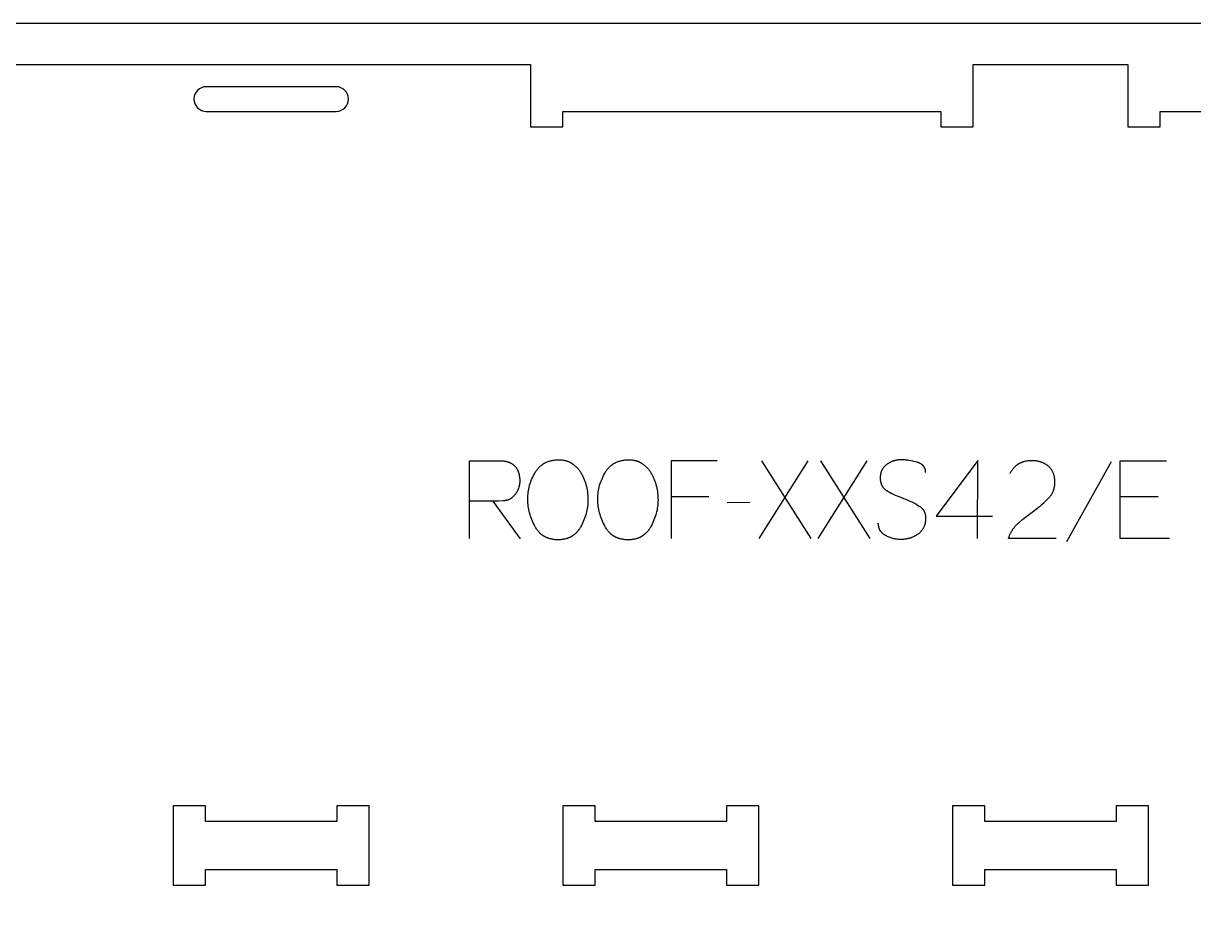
# Model space of a CAD drawing. Extents: x -20252 to -17068, y -84343 to -75479.
# Drawn here: x -19436.6 to -18986.1, y -77841.2 to -77503 of the extents above; entities that cross this region are included whole.
import ezdxf

# ---------------------------------------------------------------- set-up
doc = ezdxf.new("R2010")
doc.units = 0
for name, color, linetype in [('0_SHEET_SPRUCEPLY_2440X122', 1, 'CONTINUOUS'), ('1_ANYTOOL_1MMDEEP_LABELS_S', 2, 'CONTINUOUS'), ('3_ANYTOOL_CUTTHROUGH_INSID', 4, 'CONTINUOUS'), ('4_ANYTOOL_CUTTHROUGH_OUTSI', 5, 'CONTINUOUS')]:
    doc.layers.add(name, color=color, linetype=linetype)

msp = doc.modelspace()

# ---------------------------------------------------------------- linework, layer by layer
at = {"layer": '0_SHEET_SPRUCEPLY_2440X122'}
msp.add_lwpolyline([(-19879.92, -77502.96), (-19879.92, -78722.96), (-17439.92, -78722.96), (-17439.92, -77502.96)], close=True, dxfattribs=at)
at = {"layer": '1_ANYTOOL_1MMDEEP_LABELS_S'}
for points in [[(-19230.35, -77671.06), (-19229.98, -77671.06), (-19229.62, -77671.08), (-19229.26, -77671.11), (-19228.91, -77671.15), (-19228.74, -77671.18), (-19228.57, -77671.2), (-19228.4, -77671.23), (-19228.23, -77671.27), (-19228.07, -77671.3), (-19227.9, -77671.34), (-19227.74, -77671.38), (-19227.58, -77671.43), (-19227.42, -77671.48), (-19227.26, -77671.53), (-19227.11, -77671.58), (-19226.96, -77671.64), (-19226.8, -77671.7), (-19226.66, -77671.76), (-19226.51, -77671.82), (-19226.36, -77671.89), (-19226.22, -77671.96), (-19226.07, -77672.04), (-19225.93, -77672.11), (-19225.79, -77672.19), (-19225.66, -77672.27), (-19225.52, -77672.36), (-19225.39, -77672.45), (-19225.25, -77672.54), (-19225, -77672.73), (-19224.74, -77672.92), (-19224.49, -77673.12), (-19224.25, -77673.33), (-19224.02, -77673.54), (-19223.79, -77673.76), (-19223.56, -77673.98), (-19223.34, -77674.21), (-19223.13, -77674.45), (-19222.92, -77674.7), (-19222.72, -77674.95), (-19222.53, -77675.2), (-19222.34, -77675.46), (-19222.15, -77675.73), (-19221.98, -77676.01), (-19221.8, -77676.29), (-19221.64, -77676.57), (-19221.48, -77676.86), (-19221.32, -77677.16), (-19221.18, -77677.45), (-19221.03, -77677.75), (-19220.89, -77678.06), (-19220.76, -77678.37), (-19220.64, -77678.68), (-19220.52, -77678.99), (-19220.4, -77679.31), (-19220.29, -77679.63), (-19220.19, -77679.96), (-19220.09, -77680.29), (-19220, -77680.62), (-19219.91, -77680.96), (-19219.83, -77681.3), (-19219.69, -77681.98), (-19219.56, -77682.66), (-19219.45, -77683.33), (-19219.37, -77683.99), (-19219.3, -77684.65), (-19219.25, -77685.3), (-19219.22, -77685.94), (-19219.21, -77686.57), (-19219.22, -77687.21), (-19219.26, -77687.85), (-19219.31, -77688.49), (-19219.38, -77689.12), (-19219.48, -77689.76), (-19219.6, -77690.4), (-19219.74, -77691.04), (-19219.9, -77691.67), (-19220.09, -77692.31), (-19220.29, -77692.95), (-19220.52, -77693.59), (-19220.77, -77694.22), (-19221.04, -77694.86), (-19221.33, -77695.5), (-19221.64, -77696.14), (-19221.98, -77696.77), (-19222.15, -77697.09), (-19222.33, -77697.39), (-19222.52, -77697.68), (-19222.72, -77697.97), (-19222.92, -77698.24), (-19223.12, -77698.51), (-19223.34, -77698.76), (-19223.56, -77699), (-19223.67, -77699.12), (-19223.78, -77699.24), (-19223.9, -77699.35), (-19224.02, -77699.46), (-19224.13, -77699.57), (-19224.25, -77699.68), (-19224.38, -77699.78), (-19224.5, -77699.88), (-19224.62, -77699.98), (-19224.75, -77700.08), (-19224.88, -77700.17), (-19225.01, -77700.26), (-19225.14, -77700.35), (-19225.27, -77700.43), (-19225.4, -77700.52), (-19225.54, -77700.6), (-19225.68, -77700.68), (-19225.81, -77700.75), (-19225.95, -77700.83), (-19226.1, -77700.9), (-19226.24, -77700.97), (-19226.38, -77701.03), (-19226.53, -77701.1), (-19226.68, -77701.16), (-19226.83, -77701.21), (-19226.98, -77701.27), (-19227.13, -77701.32), (-19227.29, -77701.38), (-19227.6, -77701.47), (-19227.92, -77701.55), (-19228.24, -77701.63), (-19228.58, -77701.69), (-19228.91, -77701.75), (-19229.26, -77701.79), (-19229.61, -77701.83), (-19229.97, -77701.85), (-19230.33, -77701.87), (-19230.7, -77701.87), (-19231.08, -77701.87), (-19231.46, -77701.85), (-19231.82, -77701.83), (-19232.19, -77701.79), (-19232.54, -77701.75), (-19232.89, -77701.69), (-19233.23, -77701.63), (-19233.57, -77701.55), (-19233.9, -77701.46), (-19234.22, -77701.37), (-19234.38, -77701.31), (-19234.54, -77701.26), (-19234.69, -77701.2), (-19234.85, -77701.14), (-19235, -77701.08), (-19235.15, -77701.02), (-19235.3, -77700.95), (-19235.45, -77700.88), (-19235.59, -77700.81), (-19235.73, -77700.73), (-19235.88, -77700.66), (-19236.02, -77700.58), (-19236.16, -77700.49), (-19236.29, -77700.41), (-19236.43, -77700.32), (-19236.56, -77700.23), (-19236.69, -77700.14), (-19236.82, -77700.05), (-19236.95, -77699.95), (-19237.08, -77699.85), (-19237.21, -77699.75), (-19237.33, -77699.64), (-19237.45, -77699.53), (-19237.57, -77699.42), (-19237.69, -77699.31), (-19237.81, -77699.19), (-19237.92, -77699.08), (-19238.04, -77698.96), (-19238.15, -77698.83), (-19238.26, -77698.71), (-19238.48, -77698.45), (-19238.69, -77698.18), (-19238.89, -77697.9), (-19239.09, -77697.61), (-19239.27, -77697.32), (-19239.46, -77697.01), (-19239.63, -77696.69), (-19239.97, -77696.04), (-19240.28, -77695.39), (-19240.57, -77694.74), (-19240.84, -77694.09), (-19241.09, -77693.44), (-19241.32, -77692.79), (-19241.52, -77692.14), (-19241.71, -77691.49), (-19241.87, -77690.84), (-19242.01, -77690.19), (-19242.13, -77689.54), (-19242.22, -77688.88), (-19242.3, -77688.23), (-19242.35, -77687.58), (-19242.39, -77686.93), (-19242.4, -77686.27), (-19242.39, -77685.58), (-19242.35, -77684.89), (-19242.3, -77684.21), (-19242.22, -77683.53), (-19242.12, -77682.86), (-19241.99, -77682.2), (-19241.84, -77681.54), (-19241.67, -77680.89), (-19241.48, -77680.24), (-19241.27, -77679.6), (-19241.03, -77678.97), (-19240.77, -77678.34), (-19240.49, -77677.71), (-19240.18, -77677.1), (-19239.85, -77676.49), (-19239.5, -77675.88), (-19239.32, -77675.58), (-19239.13, -77675.3), (-19238.93, -77675.02), (-19238.73, -77674.75), (-19238.52, -77674.49), (-19238.3, -77674.24), (-19238.08, -77674), (-19237.85, -77673.77), (-19237.73, -77673.66), (-19237.61, -77673.55), (-19237.49, -77673.44), (-19237.37, -77673.34), (-19237.24, -77673.24), (-19237.12, -77673.14), (-19236.99, -77673.04), (-19236.86, -77672.94), (-19236.73, -77672.85), (-19236.6, -77672.76), (-19236.47, -77672.67), (-19236.33, -77672.58), (-19236.19, -77672.5), (-19236.05, -77672.42), (-19235.91, -77672.34), (-19235.77, -77672.26), (-19235.63, -77672.19), (-19235.48, -77672.12), (-19235.19, -77671.98), (-19234.88, -77671.85), (-19234.57, -77671.74), (-19234.26, -77671.63), (-19233.94, -77671.53), (-19233.61, -77671.44), (-19233.27, -77671.36), (-19232.93, -77671.29), (-19232.58, -77671.23), (-19232.23, -77671.18), (-19231.87, -77671.13), (-19231.5, -77671.1), (-19231.12, -77671.08), (-19230.74, -77671.06)], [(-19203.4, -77671.06), (-19203.03, -77671.06), (-19202.66, -77671.08), (-19202.3, -77671.11), (-19201.95, -77671.15), (-19201.78, -77671.18), (-19201.61, -77671.2), (-19201.44, -77671.23), (-19201.27, -77671.27), (-19201.11, -77671.3), (-19200.94, -77671.34), (-19200.78, -77671.38), (-19200.62, -77671.43), (-19200.46, -77671.48), (-19200.31, -77671.53), (-19200.15, -77671.58), (-19200, -77671.64), (-19199.85, -77671.7), (-19199.7, -77671.76), (-19199.55, -77671.82), (-19199.4, -77671.89), (-19199.26, -77671.96), (-19199.12, -77672.04), (-19198.98, -77672.11), (-19198.84, -77672.19), (-19198.7, -77672.27), (-19198.56, -77672.36), (-19198.43, -77672.45), (-19198.3, -77672.54), (-19198.04, -77672.73), (-19197.78, -77672.92), (-19197.54, -77673.12), (-19197.29, -77673.33), (-19197.06, -77673.54), (-19196.83, -77673.76), (-19196.6, -77673.98), (-19196.39, -77674.21), (-19196.17, -77674.45), (-19195.97, -77674.7), (-19195.76, -77674.95), (-19195.57, -77675.2), (-19195.38, -77675.46), (-19195.2, -77675.73), (-19195.02, -77676.01), (-19194.85, -77676.29), (-19194.68, -77676.57), (-19194.52, -77676.86), (-19194.37, -77677.16), (-19194.22, -77677.45), (-19194.07, -77677.75), (-19193.94, -77678.06), (-19193.81, -77678.37), (-19193.68, -77678.68), (-19193.56, -77678.99), (-19193.44, -77679.31), (-19193.34, -77679.63), (-19193.23, -77679.96), (-19193.13, -77680.29), (-19193.04, -77680.62), (-19192.96, -77680.96), (-19192.88, -77681.3), (-19192.73, -77681.98), (-19192.6, -77682.66), (-19192.5, -77683.33), (-19192.41, -77683.99), (-19192.34, -77684.65), (-19192.29, -77685.3), (-19192.26, -77685.94), (-19192.25, -77686.57), (-19192.27, -77687.21), (-19192.3, -77687.85), (-19192.35, -77688.49), (-19192.43, -77689.12), (-19192.52, -77689.76), (-19192.64, -77690.4), (-19192.78, -77691.04), (-19192.95, -77691.67), (-19193.13, -77692.31), (-19193.33, -77692.95), (-19193.56, -77693.59), (-19193.81, -77694.22), (-19194.08, -77694.86), (-19194.37, -77695.5), (-19194.68, -77696.14), (-19195.02, -77696.77), (-19195.19, -77697.09), (-19195.38, -77697.39), (-19195.57, -77697.68), (-19195.76, -77697.97), (-19195.96, -77698.24), (-19196.17, -77698.51), (-19196.38, -77698.76), (-19196.6, -77699), (-19196.71, -77699.12), (-19196.83, -77699.24), (-19196.94, -77699.35), (-19197.06, -77699.46), (-19197.18, -77699.57), (-19197.3, -77699.68), (-19197.42, -77699.78), (-19197.54, -77699.88), (-19197.67, -77699.98), (-19197.79, -77700.08), (-19197.92, -77700.17), (-19198.05, -77700.26), (-19198.18, -77700.35), (-19198.31, -77700.43), (-19198.45, -77700.52), (-19198.58, -77700.6), (-19198.72, -77700.68), (-19198.86, -77700.75), (-19199, -77700.83), (-19199.14, -77700.9), (-19199.28, -77700.97), (-19199.43, -77701.03), (-19199.57, -77701.1), (-19199.72, -77701.16), (-19199.87, -77701.21), (-19200.02, -77701.27), (-19200.17, -77701.32), (-19200.33, -77701.38), (-19200.64, -77701.47), (-19200.96, -77701.55), (-19201.29, -77701.63), (-19201.62, -77701.69), (-19201.96, -77701.75), (-19202.3, -77701.79), (-19202.65, -77701.83), (-19203.01, -77701.85), (-19203.37, -77701.87), (-19203.74, -77701.87), (-19204.12, -77701.87), (-19204.5, -77701.85), (-19204.87, -77701.83), (-19205.23, -77701.79), (-19205.59, -77701.75), (-19205.93, -77701.69), (-19206.28, -77701.63), (-19206.61, -77701.55), (-19206.94, -77701.46), (-19207.26, -77701.37), (-19207.42, -77701.31), (-19207.58, -77701.26), (-19207.74, -77701.2), (-19207.89, -77701.14), (-19208.04, -77701.08), (-19208.19, -77701.02), (-19208.34, -77700.95), (-19208.49, -77700.88), (-19208.63, -77700.81), (-19208.78, -77700.73), (-19208.92, -77700.66), (-19209.06, -77700.58), (-19209.2, -77700.49), (-19209.34, -77700.41), (-19209.47, -77700.32), (-19209.61, -77700.23), (-19209.74, -77700.14), (-19209.87, -77700.05), (-19210, -77699.95), (-19210.12, -77699.85), (-19210.25, -77699.75), (-19210.37, -77699.64), (-19210.5, -77699.53), (-19210.62, -77699.42), (-19210.73, -77699.31), (-19210.85, -77699.19), (-19210.97, -77699.08), (-19211.08, -77698.96), (-19211.19, -77698.83), (-19211.3, -77698.71), (-19211.52, -77698.45), (-19211.73, -77698.18), (-19211.93, -77697.9), (-19212.13, -77697.61), (-19212.32, -77697.32), (-19212.5, -77697.01), (-19212.68, -77696.69), (-19213.01, -77696.04), (-19213.32, -77695.39), (-19213.62, -77694.74), (-19213.89, -77694.09), (-19214.13, -77693.44), (-19214.36, -77692.79), (-19214.57, -77692.14), (-19214.75, -77691.49), (-19214.91, -77690.84), (-19215.05, -77690.19), (-19215.17, -77689.54), (-19215.27, -77688.88), (-19215.34, -77688.23), (-19215.4, -77687.58), (-19215.43, -77686.93), (-19215.44, -77686.27), (-19215.43, -77685.58), (-19215.4, -77684.89), (-19215.34, -77684.21), (-19215.26, -77683.53), (-19215.16, -77682.86), (-19215.03, -77682.2), (-19214.89, -77681.54), (-19214.72, -77680.89), (-19214.53, -77680.24), (-19214.31, -77679.6), (-19214.07, -77678.97), (-19213.81, -77678.34), (-19213.53, -77677.71), (-19213.23, -77677.1), (-19212.9, -77676.49), (-19212.55, -77675.88), (-19212.36, -77675.58), (-19212.17, -77675.3), (-19211.98, -77675.02), (-19211.77, -77674.75), (-19211.56, -77674.49), (-19211.34, -77674.24), (-19211.12, -77674), (-19210.89, -77673.77), (-19210.77, -77673.66), (-19210.65, -77673.55), (-19210.53, -77673.44), (-19210.41, -77673.34), (-19210.29, -77673.24), (-19210.16, -77673.14), (-19210.03, -77673.04), (-19209.9, -77672.94), (-19209.77, -77672.85), (-19209.64, -77672.76), (-19209.51, -77672.67), (-19209.37, -77672.58), (-19209.24, -77672.5), (-19209.1, -77672.42), (-19208.96, -77672.34), (-19208.81, -77672.26), (-19208.67, -77672.19), (-19208.52, -77672.12), (-19208.23, -77671.98), (-19207.93, -77671.85), (-19207.62, -77671.74), (-19207.3, -77671.63), (-19206.98, -77671.53), (-19206.65, -77671.44), (-19206.32, -77671.36), (-19205.97, -77671.29), (-19205.63, -77671.23), (-19205.27, -77671.18), (-19204.91, -77671.13), (-19204.54, -77671.1), (-19204.17, -77671.08), (-19203.79, -77671.06)]]:
    msp.add_lwpolyline(points, close=True, dxfattribs=at)
for points in [[(-19089.23, -77675.99), (-19089.23, -77675.8), (-19089.23, -77675.71), (-19089.24, -77675.62), (-19089.25, -77675.52), (-19089.25, -77675.44), (-19089.27, -77675.35), (-19089.28, -77675.26), (-19089.29, -77675.17), (-19089.31, -77675.09), (-19089.32, -77675), (-19089.34, -77674.92), (-19089.36, -77674.84), (-19089.38, -77674.76), (-19089.41, -77674.68), (-19089.43, -77674.6), (-19089.46, -77674.52), (-19089.49, -77674.44), (-19089.52, -77674.37), (-19089.55, -77674.29), (-19089.58, -77674.22), (-19089.61, -77674.14), (-19089.65, -77674.07), (-19089.69, -77674), (-19089.73, -77673.93), (-19089.77, -77673.86), (-19089.81, -77673.79), (-19089.85, -77673.73), (-19089.9, -77673.66), (-19089.95, -77673.6), (-19090, -77673.53), (-19090.05, -77673.47), (-19090.1, -77673.41), (-19090.15, -77673.35), (-19090.21, -77673.29), (-19090.26, -77673.23), (-19090.32, -77673.17), (-19090.38, -77673.11), (-19090.44, -77673.06), (-19090.51, -77673), (-19090.57, -77672.95), (-19090.64, -77672.9), (-19090.71, -77672.85), (-19090.78, -77672.8), (-19090.85, -77672.75), (-19090.92, -77672.7), (-19090.99, -77672.65), (-19091.07, -77672.6), (-19091.15, -77672.56), (-19091.23, -77672.51), (-19091.31, -77672.47), (-19091.39, -77672.43), (-19091.56, -77672.35), (-19091.74, -77672.27), (-19091.92, -77672.2), (-19092.11, -77672.13), (-19092.3, -77672.06), (-19092.5, -77672), (-19093.32, -77671.78), (-19094.12, -77671.59), (-19094.9, -77671.43), (-19095.67, -77671.29), (-19096.05, -77671.24), (-19096.43, -77671.19), (-19096.8, -77671.15), (-19097.17, -77671.12), (-19097.54, -77671.09), (-19097.9, -77671.07), (-19098.26, -77671.06), (-19098.61, -77671.06), (-19098.81, -77671.06), (-19099, -77671.07), (-19099.19, -77671.07), (-19099.38, -77671.09), (-19099.57, -77671.1), (-19099.76, -77671.12), (-19099.95, -77671.15), (-19100.14, -77671.17), (-19100.32, -77671.2), (-19100.5, -77671.24), (-19100.69, -77671.27), (-19100.87, -77671.32), (-19101.05, -77671.36), (-19101.23, -77671.41), (-19101.4, -77671.46), (-19101.58, -77671.51), (-19101.75, -77671.57), (-19101.93, -77671.64), (-19102.1, -77671.7), (-19102.27, -77671.77), (-19102.44, -77671.84), (-19102.61, -77671.92), (-19102.78, -77672), (-19102.94, -77672.08), (-19103.11, -77672.17), (-19103.27, -77672.26), (-19103.43, -77672.36), (-19103.59, -77672.45), (-19103.75, -77672.55), (-19103.91, -77672.66), (-19104.07, -77672.77), (-19104.23, -77672.88), (-19104.38, -77673), (-19104.53, -77673.11), (-19104.67, -77673.24), (-19104.81, -77673.36), (-19104.94, -77673.49), (-19105.07, -77673.62), (-19105.19, -77673.75), (-19105.31, -77673.89), (-19105.43, -77674.03), (-19105.54, -77674.17), (-19105.64, -77674.32), (-19105.74, -77674.47), (-19105.84, -77674.62), (-19105.93, -77674.77), (-19106.01, -77674.93), (-19106.09, -77675.09), (-19106.17, -77675.26), (-19106.24, -77675.42), (-19106.3, -77675.59), (-19106.36, -77675.77), (-19106.42, -77675.94), (-19106.47, -77676.12), (-19106.52, -77676.31), (-19106.56, -77676.49), (-19106.59, -77676.68), (-19106.62, -77676.87), (-19106.65, -77677.07), (-19106.67, -77677.27), (-19106.69, -77677.47), (-19106.7, -77677.67), (-19106.71, -77677.88), (-19106.71, -77678.09), (-19106.71, -77678.3), (-19106.7, -77678.51), (-19106.69, -77678.72), (-19106.67, -77678.93), (-19106.64, -77679.13), (-19106.61, -77679.32), (-19106.58, -77679.52), (-19106.54, -77679.71), (-19106.49, -77679.89), (-19106.44, -77680.07), (-19106.38, -77680.25), (-19106.31, -77680.43), (-19106.28, -77680.51), (-19106.25, -77680.6), (-19106.21, -77680.68), (-19106.17, -77680.76), (-19106.13, -77680.85), (-19106.09, -77680.93), (-19106.05, -77681.01), (-19106, -77681.09), (-19105.96, -77681.17), (-19105.91, -77681.24), (-19105.87, -77681.32), (-19105.82, -77681.4), (-19105.77, -77681.47), (-19105.71, -77681.55), (-19105.66, -77681.62), (-19105.61, -77681.69), (-19105.55, -77681.76), (-19105.49, -77681.83), (-19105.43, -77681.9), (-19105.37, -77681.97), (-19105.31, -77682.04), (-19105.25, -77682.1), (-19105.19, -77682.17), (-19105.12, -77682.23), (-19104.99, -77682.36), (-19104.84, -77682.48), (-19104.7, -77682.6), (-19104.55, -77682.72), (-19104.39, -77682.83), (-19104.23, -77682.94), (-19104.06, -77683.04), (-19103.88, -77683.14), (-19103.17, -77683.54), (-19102.44, -77683.91), (-19101.69, -77684.28), (-19100.93, -77684.64), (-19100.15, -77684.98), (-19099.35, -77685.32), (-19098.54, -77685.64), (-19097.71, -77685.95), (-19096.89, -77686.26), (-19096.08, -77686.59), (-19095.3, -77686.94), (-19094.53, -77687.3), (-19093.78, -77687.67), (-19093.06, -77688.06), (-19092.35, -77688.47), (-19091.67, -77688.89), (-19091.5, -77689), (-19091.34, -77689.11), (-19091.19, -77689.23), (-19091.11, -77689.29), (-19091.04, -77689.35), (-19090.97, -77689.41), (-19090.9, -77689.47), (-19090.83, -77689.54), (-19090.76, -77689.6), (-19090.7, -77689.67), (-19090.63, -77689.73), (-19090.57, -77689.8), (-19090.51, -77689.87), (-19090.45, -77689.94), (-19090.39, -77690.01), (-19090.33, -77690.08), (-19090.27, -77690.16), (-19090.22, -77690.23), (-19090.17, -77690.3), (-19090.12, -77690.38), (-19090.07, -77690.46), (-19090.02, -77690.53), (-19089.97, -77690.61), (-19089.92, -77690.69), (-19089.88, -77690.77), (-19089.84, -77690.85), (-19089.8, -77690.94), (-19089.76, -77691.02), (-19089.72, -77691.11), (-19089.68, -77691.19), (-19089.65, -77691.28), (-19089.61, -77691.36), (-19089.58, -77691.45), (-19089.55, -77691.54), (-19089.52, -77691.63), (-19089.49, -77691.72), (-19089.47, -77691.82), (-19089.42, -77692.01), (-19089.37, -77692.2), (-19089.34, -77692.39), (-19089.31, -77692.59), (-19089.28, -77692.8), (-19089.26, -77693), (-19089.25, -77693.21), (-19089.24, -77693.43), (-19089.24, -77693.65), (-19089.24, -77693.87), (-19089.25, -77694.1), (-19089.27, -77694.33), (-19089.29, -77694.56), (-19089.32, -77694.79), (-19089.35, -77695.01), (-19089.38, -77695.23), (-19089.43, -77695.45), (-19089.47, -77695.66), (-19089.52, -77695.87), (-19089.58, -77696.08), (-19089.64, -77696.28), (-19089.71, -77696.47), (-19089.78, -77696.67), (-19089.86, -77696.86), (-19089.94, -77697.05), (-19090.02, -77697.23), (-19090.12, -77697.41), (-19090.21, -77697.58), (-19090.31, -77697.75), (-19090.42, -77697.92), (-19090.53, -77698.09), (-19090.65, -77698.25), (-19090.77, -77698.4), (-19090.9, -77698.56), (-19091.03, -77698.7), (-19091.17, -77698.85), (-19091.31, -77698.99), (-19091.45, -77699.13), (-19091.61, -77699.26), (-19091.76, -77699.4), (-19091.92, -77699.52), (-19092.09, -77699.65), (-19092.26, -77699.76), (-19092.44, -77699.88), (-19092.8, -77700.1), (-19093.17, -77700.31), (-19093.53, -77700.5), (-19093.9, -77700.68), (-19094.28, -77700.85), (-19094.66, -77701), (-19094.85, -77701.07), (-19095.04, -77701.13), (-19095.23, -77701.2), (-19095.42, -77701.26), (-19095.62, -77701.31), (-19095.81, -77701.37), (-19096.01, -77701.42), (-19096.21, -77701.46), (-19096.4, -77701.51), (-19096.6, -77701.54), (-19096.8, -77701.58), (-19097, -77701.61), (-19097.2, -77701.64), (-19097.4, -77701.67), (-19097.81, -77701.71), (-19098.22, -77701.73), (-19098.63, -77701.74), (-19099.05, -77701.74), (-19099.45, -77701.73), (-19099.86, -77701.7), (-19100.26, -77701.66), (-19100.65, -77701.61), (-19101.04, -77701.55), (-19101.43, -77701.47), (-19101.81, -77701.38), (-19102.19, -77701.28), (-19102.56, -77701.16), (-19102.93, -77701.03), (-19103.29, -77700.89), (-19103.65, -77700.74), (-19104, -77700.57), (-19104.35, -77700.39), (-19104.7, -77700.2), (-19104.87, -77700.1), (-19105.03, -77700), (-19105.19, -77699.89), (-19105.34, -77699.78), (-19105.49, -77699.67), (-19105.63, -77699.55), (-19105.77, -77699.44), (-19105.9, -77699.32), (-19106.02, -77699.19), (-19106.14, -77699.06), (-19106.26, -77698.93), (-19106.37, -77698.8), (-19106.42, -77698.73), (-19106.47, -77698.67), (-19106.52, -77698.6), (-19106.57, -77698.53), (-19106.62, -77698.46), (-19106.67, -77698.39), (-19106.71, -77698.31), (-19106.75, -77698.24), (-19106.8, -77698.17), (-19106.84, -77698.09), (-19106.88, -77698.02), (-19106.92, -77697.94), (-19106.95, -77697.87), (-19106.99, -77697.79), (-19107.02, -77697.71), (-19107.05, -77697.63), (-19107.09, -77697.55), (-19107.12, -77697.47), (-19107.15, -77697.39), (-19107.17, -77697.31), (-19107.22, -77697.15), (-19107.27, -77696.98), (-19107.31, -77696.81), (-19107.34, -77696.63), (-19107.37, -77696.46), (-19107.4, -77696.28), (-19107.42, -77696.1), (-19107.43, -77695.91), (-19107.44, -77695.72), (-19107.44, -77695.53)], [(-19264.81, -77701.4), (-19264.81, -77671.4), (-19253.45, -77671.4), (-19252.96, -77671.41), (-19252.49, -77671.43), (-19252.26, -77671.45), (-19252.03, -77671.47), (-19251.81, -77671.5), (-19251.59, -77671.52), (-19251.37, -77671.56), (-19251.16, -77671.59), (-19250.95, -77671.63), (-19250.75, -77671.68), (-19250.55, -77671.73), (-19250.35, -77671.78), (-19250.16, -77671.83), (-19249.97, -77671.89), (-19249.78, -77671.96), (-19249.6, -77672.02), (-19249.42, -77672.09), (-19249.25, -77672.17), (-19249.08, -77672.25), (-19248.92, -77672.33), (-19248.75, -77672.41), (-19248.6, -77672.5), (-19248.44, -77672.6), (-19248.29, -77672.7), (-19248.15, -77672.8), (-19248.01, -77672.9), (-19247.87, -77673.01), (-19247.73, -77673.13), (-19247.6, -77673.24), (-19247.48, -77673.36), (-19247.35, -77673.49), (-19247.23, -77673.62), (-19247.12, -77673.75), (-19247.01, -77673.88), (-19246.9, -77674.02), (-19246.8, -77674.17), (-19246.7, -77674.31), (-19246.6, -77674.47), (-19246.51, -77674.62), (-19246.43, -77674.78), (-19246.34, -77674.94), (-19246.26, -77675.11), (-19246.19, -77675.28), (-19246.11, -77675.45), (-19246.05, -77675.63), (-19245.98, -77675.81), (-19245.92, -77676), (-19245.86, -77676.19), (-19245.81, -77676.38), (-19245.76, -77676.58), (-19245.72, -77676.78), (-19245.68, -77676.99), (-19245.64, -77677.19), (-19245.61, -77677.41), (-19245.58, -77677.62), (-19245.55, -77677.84), (-19245.53, -77678.07), (-19245.51, -77678.29), (-19245.49, -77678.76), (-19245.48, -77679.24), (-19245.48, -77679.42), (-19245.49, -77679.6), (-19245.5, -77679.77), (-19245.51, -77679.94), (-19245.53, -77680.12), (-19245.55, -77680.29), (-19245.57, -77680.46), (-19245.59, -77680.63), (-19245.62, -77680.8), (-19245.66, -77680.97), (-19245.69, -77681.13), (-19245.73, -77681.3), (-19245.78, -77681.47), (-19245.82, -77681.63), (-19245.87, -77681.79), (-19245.93, -77681.96), (-19245.99, -77682.12), (-19246.05, -77682.28), (-19246.11, -77682.44), (-19246.18, -77682.6), (-19246.25, -77682.75), (-19246.32, -77682.91), (-19246.4, -77683.07), (-19246.48, -77683.22), (-19246.57, -77683.38), (-19246.66, -77683.53), (-19246.75, -77683.68), (-19246.84, -77683.83), (-19246.94, -77683.98), (-19247.05, -77684.13), (-19247.15, -77684.28), (-19247.26, -77684.43), (-19247.37, -77684.58), (-19247.49, -77684.72), (-19247.61, -77684.85), (-19247.73, -77684.98), (-19247.85, -77685.11), (-19247.97, -77685.23), (-19248.1, -77685.35), (-19248.23, -77685.47), (-19248.36, -77685.58), (-19248.49, -77685.68), (-19248.63, -77685.78), (-19248.77, -77685.88), (-19248.91, -77685.97), (-19249.05, -77686.06), (-19249.2, -77686.14), (-19249.35, -77686.22), (-19249.5, -77686.29), (-19249.65, -77686.36), (-19249.8, -77686.43), (-19249.96, -77686.49), (-19250.12, -77686.55), (-19250.28, -77686.6), (-19250.45, -77686.65), (-19250.62, -77686.69), (-19250.79, -77686.73), (-19250.96, -77686.76), (-19251.13, -77686.79), (-19251.31, -77686.82), (-19251.49, -77686.84), (-19251.67, -77686.85), (-19251.85, -77686.87), (-19253.78, -77686.94), (-19255.81, -77686.96), (-19264.77, -77686.96)], [(-19169.54, -77671.4), (-19187.2, -77671.4), (-19187.2, -77701.4)], [(-19134.57, -77671.4), (-19153.47, -77701.4)], [(-19133.33, -77701.4), (-19152.27, -77671.4)], [(-19111.85, -77671.4), (-19130.75, -77701.4)], [(-19110.61, -77701.4), (-19129.55, -77671.4)], [(-19069.21, -77701.4), (-19069.17, -77671.36), (-19085.2, -77692.74)], [(-19039, -77701.36), (-19057.3, -77701.32), (-19057.15, -77700.86), (-19057.07, -77700.64), (-19056.99, -77700.41), (-19056.9, -77700.19), (-19056.82, -77699.98), (-19056.72, -77699.76), (-19056.63, -77699.55), (-19056.53, -77699.34), (-19056.42, -77699.13), (-19056.32, -77698.93), (-19056.21, -77698.72), (-19056.09, -77698.52), (-19055.97, -77698.32), (-19055.85, -77698.13), (-19055.73, -77697.94), (-19055.6, -77697.74), (-19055.47, -77697.56), (-19055.33, -77697.37), (-19055.19, -77697.19), (-19055.05, -77697), (-19054.9, -77696.83), (-19054.75, -77696.65), (-19054.6, -77696.47), (-19054.44, -77696.3), (-19054.28, -77696.13), (-19054.12, -77695.97), (-19053.95, -77695.8), (-19053.78, -77695.64), (-19053.61, -77695.48), (-19053.25, -77695.17), (-19051.77, -77693.95), (-19050.28, -77692.76), (-19048.77, -77691.6), (-19047.25, -77690.47), (-19046.49, -77689.91), (-19045.76, -77689.34), (-19045.05, -77688.77), (-19044.36, -77688.18), (-19043.69, -77687.59), (-19043.05, -77686.99), (-19042.43, -77686.38), (-19041.83, -77685.76), (-19041.68, -77685.6), (-19041.54, -77685.44), (-19041.4, -77685.28), (-19041.27, -77685.12), (-19041.15, -77684.95), (-19041.03, -77684.79), (-19040.91, -77684.62), (-19040.79, -77684.44), (-19040.69, -77684.27), (-19040.58, -77684.09), (-19040.48, -77683.91), (-19040.39, -77683.73), (-19040.3, -77683.55), (-19040.21, -77683.36), (-19040.13, -77683.17), (-19040.06, -77682.98), (-19039.99, -77682.79), (-19039.92, -77682.6), (-19039.86, -77682.4), (-19039.8, -77682.2), (-19039.75, -77682), (-19039.7, -77681.79), (-19039.66, -77681.59), (-19039.62, -77681.38), (-19039.58, -77681.17), (-19039.55, -77680.96), (-19039.53, -77680.74), (-19039.51, -77680.52), (-19039.49, -77680.3), (-19039.48, -77680.08), (-19039.47, -77679.86), (-19039.47, -77679.63), (-19039.47, -77679.38), (-19039.48, -77679.13), (-19039.49, -77678.89), (-19039.51, -77678.65), (-19039.53, -77678.42), (-19039.56, -77678.19), (-19039.59, -77677.96), (-19039.63, -77677.74), (-19039.67, -77677.52), (-19039.72, -77677.3), (-19039.77, -77677.09), (-19039.82, -77676.88), (-19039.89, -77676.68), (-19039.95, -77676.47), (-19040.02, -77676.28), (-19040.1, -77676.08), (-19040.18, -77675.89), (-19040.27, -77675.71), (-19040.36, -77675.53), (-19040.46, -77675.35), (-19040.56, -77675.17), (-19040.66, -77675), (-19040.78, -77674.84), (-19040.89, -77674.67), (-19041.01, -77674.51), (-19041.14, -77674.36), (-19041.27, -77674.21), (-19041.4, -77674.06), (-19041.55, -77673.91), (-19041.69, -77673.77), (-19041.84, -77673.63), (-19042, -77673.5), (-19042.16, -77673.37), (-19042.32, -77673.25), (-19042.48, -77673.13), (-19042.65, -77673.01), (-19042.82, -77672.9), (-19042.99, -77672.79), (-19043.17, -77672.68), (-19043.34, -77672.58), (-19043.52, -77672.49), (-19043.71, -77672.39), (-19043.89, -77672.31), (-19044.08, -77672.22), (-19044.27, -77672.14), (-19044.46, -77672.07), (-19044.66, -77671.99), (-19044.86, -77671.93), (-19045.06, -77671.86), (-19045.26, -77671.8), (-19045.47, -77671.75), (-19045.68, -77671.7), (-19045.89, -77671.65), (-19046.1, -77671.61), (-19046.32, -77671.57), (-19046.54, -77671.53), (-19046.76, -77671.5), (-19046.98, -77671.48), (-19047.21, -77671.45), (-19047.44, -77671.43), (-19047.67, -77671.42), (-19047.91, -77671.41), (-19048.38, -77671.4), (-19048.75, -77671.41), (-19049.11, -77671.42), (-19049.46, -77671.45), (-19049.81, -77671.48), (-19050.15, -77671.53), (-19050.48, -77671.58), (-19050.81, -77671.65), (-19051.13, -77671.72), (-19051.45, -77671.81), (-19051.6, -77671.85), (-19051.75, -77671.9), (-19051.9, -77671.95), (-19052.05, -77672), (-19052.2, -77672.06), (-19052.35, -77672.12), (-19052.49, -77672.18), (-19052.64, -77672.24), (-19052.78, -77672.31), (-19052.92, -77672.38), (-19053.06, -77672.45), (-19053.19, -77672.52), (-19053.33, -77672.6), (-19053.46, -77672.68), (-19053.59, -77672.76), (-19053.72, -77672.84), (-19053.85, -77672.93), (-19053.98, -77673.02), (-19054.1, -77673.11), (-19054.23, -77673.2), (-19054.35, -77673.3), (-19054.47, -77673.39), (-19054.59, -77673.49), (-19054.71, -77673.6), (-19054.82, -77673.7), (-19054.94, -77673.81), (-19055.05, -77673.92), (-19055.16, -77674.04), (-19055.27, -77674.15), (-19055.37, -77674.27), (-19055.48, -77674.39), (-19055.58, -77674.51), (-19055.79, -77674.77), (-19055.98, -77675.03), (-19056.17, -77675.31), (-19056.36, -77675.59), (-19056.53, -77675.88), (-19056.7, -77676.19), (-19056.87, -77676.5)], [(-19017.78, -77671.87), (-19034.97, -77702.64)], [(-18995.41, -77701.4), (-19014.35, -77701.4), (-19014.35, -77671.4), (-18996.53, -77671.4)], [(-19255.81, -77686.96), (-19245.35, -77701.44)], [(-19172.71, -77685.37), (-19187.2, -77685.37)], [(-19156.9, -77687.52), (-19165.68, -77687.6)], [(-18999.7, -77685.33), (-19014.35, -77685.33)], [(-19085.2, -77692.74), (-19063.43, -77692.74)]]:
    msp.add_lwpolyline(points, dxfattribs=at)
at = {"layer": '3_ANYTOOL_CUTTHROUGH_INSID', "color": 4}
msp.add_lwpolyline([(-19316.14, -77527.36), (-19366.14, -77527.36, 1), (-19366.14, -77536.86), (-19316.14, -77536.86, 1)], format="xyb", close=True, dxfattribs=at)
for points in [[(-19366.39, -77810.36), (-19366.39, -77804.36), (-19378.89, -77804.36), (-19378.89, -77834.86), (-19366.39, -77834.86), (-19366.39, -77828.86), (-19315.89, -77828.86), (-19315.89, -77834.86), (-19303.39, -77834.86), (-19303.39, -77804.36), (-19315.89, -77804.36), (-19315.89, -77810.36)], [(-19165.89, -77828.86), (-19165.89, -77834.86), (-19153.39, -77834.86), (-19153.39, -77804.36), (-19165.89, -77804.36), (-19165.89, -77810.36), (-19216.39, -77810.36), (-19216.39, -77804.36), (-19228.89, -77804.36), (-19228.89, -77834.86), (-19216.39, -77834.86), (-19216.39, -77828.86)], [(-19066.39, -77810.36), (-19066.39, -77804.36), (-19078.89, -77804.36), (-19078.89, -77834.86), (-19066.39, -77834.86), (-19066.39, -77828.86), (-19015.89, -77828.86), (-19015.89, -77834.86), (-19003.39, -77834.86), (-19003.39, -77804.36), (-19015.89, -77804.36), (-19015.89, -77810.36)]]:
    msp.add_lwpolyline(points, close=True, dxfattribs=at)
at = {"layer": '4_ANYTOOL_CUTTHROUGH_OUTSI', "color": 5}
msp.add_lwpolyline([(-19440.89, -77518.86), (-19241.39, -77518.86), (-19241.39, -77542.61), (-19241.39, -77542.86), (-19228.89, -77542.86), (-19228.89, -77536.86), (-19083.39, -77536.86), (-19083.39, -77542.86), (-19070.89, -77542.86), (-19070.89, -77542.61), (-19070.89, -77518.86), (-19011.39, -77518.86), (-19011.39, -77542.61), (-19011.39, -77542.86), (-18998.89, -77542.86), (-18998.89, -77536.86), (-18891.14, -77536.86)], dxfattribs=at)

doc.saveas('drawing.dxf')
